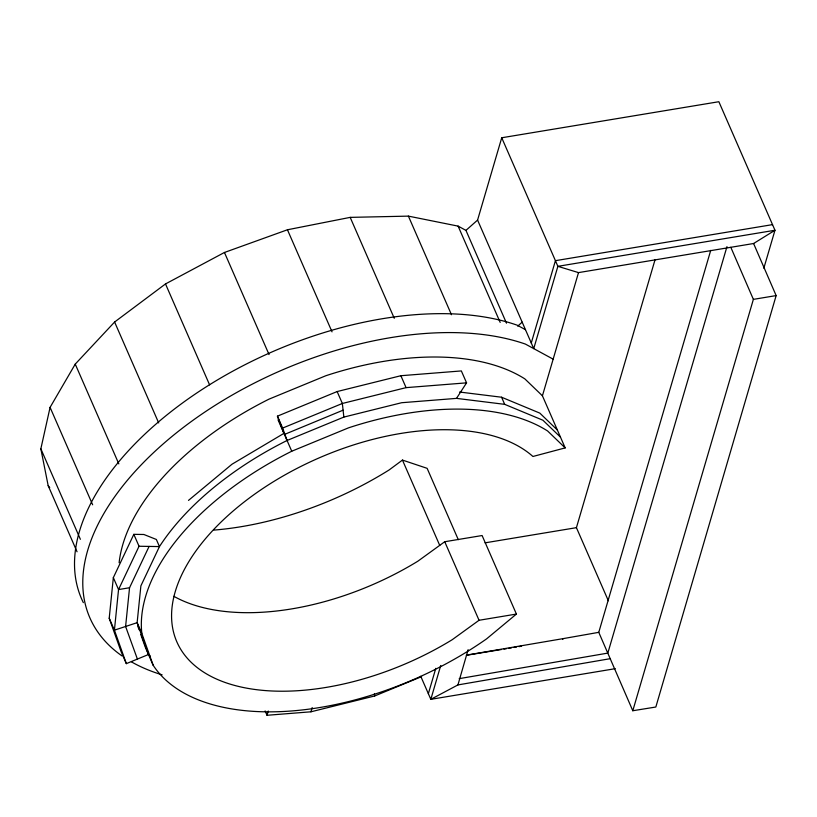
<?xml version="1.0" encoding="UTF-8"?>
<svg xmlns="http://www.w3.org/2000/svg" width="817" height="817" viewBox="0 0 817 817"><rect width="100%" height="100%" fill="white"/><g stroke="black" fill="none" stroke-linecap="round" stroke-linejoin="round"><path stroke-width="1.23" d="M148.469 654.519L126.339 663.639L121.13 651.711L109.212 618.234L113.338 577.65L133.825 534.338L143.884 534.492L156.353 539.465L159.458 546.583L140.881 585.86L137.133 622.677L148.469 654.519L150.297 656.286M149.092 546.42L129.546 587.74L125.604 626.476L137.399 659.074M77.053 551.771L48.172 485.655L40.85 448.819L50.082 407.366L75.246 364.116L114.605 322.021L165.504 283.938L224.45 252.473L287.441 229.771L350.187 217.373L408.398 216.127L458.112 226.125L465.956 230.384L506.499 323.185M420.755 676.313L430.825 699.332L457.928 684.922L468.131 649.668M173.868 596.318A203.351 111.643 -23.6 0 0 417.875 561.187L444.734 541.732L482.101 535.533L516.415 614.067L479.048 620.277L452.189 639.721A203.351 111.643 -23.6 0 1 193.486 664.466A203.351 111.643 -23.6 0 1 274.226 481.223A203.351 111.643 -23.6 0 1 532.929 456.478L565.18 447.9L542.427 395.816L578.507 272.612L753.591 243.517L774.976 230.251L718.858 101.716L501.73 137.767L477.577 220.079L465.956 230.384M753.591 243.517L776.15 295.591L655.837 707.022L632.797 710.739L598.769 632.338L710.729 250.359M421.603 676.639L374.676 695.972L310.95 711.801L267.016 715.284L268.262 711.035M310.95 711.801L312.196 707.563M428.353 693.704L435.798 668.337M531.275 342.987L555.427 260.674L501.73 137.767M440.741 665.508L430.825 699.332L615.313 668.674M608.348 600.75L576.424 527.67L655.111 259.52M562.801 639.425L563.025 638.649L598.769 632.338M726.967 246.632L607.828 653.1L459.195 678.651M632.797 710.739L753.376 299.369L730.817 247.306M763.834 268.201L774.976 230.251L557.878 266.332L533.736 348.614L553.18 359.174M133.825 534.338L139.043 546.256L118.547 589.568L114.421 630.162L126.339 663.639M139.043 546.256L159.458 546.583A235.439 129.26 -23.6 0 1 287.053 440.486L343.855 417.089L401.647 402.72L456.509 398.379L466.568 382.846L461.35 370.928L400.871 375.718L337.145 391.557L277.433 416.159L283.948 433.367L232.018 464.209L188.492 500.402M517.712 326.126L522.175 322.164M516.415 614.067L486.595 638.863A235.439 129.26 -23.6 0 1 153.167 665.273L145.804 648.422M458.296 539.669L427.128 468.335L402.454 460.083L389.158 469.928A233.386 128.136 -23.6 0 1 213.993 530.09M284.847 434.287L343.089 410.175M287.053 440.486L282.641 428.077L342.354 403.475L406.08 387.636L466.568 382.846M153.167 665.273L141.821 633.42A235.439 129.26 -23.6 0 1 291.751 451.229L348.553 427.832A235.439 129.26 -23.6 0 1 547.604 430.978L565.18 447.9M457.928 684.922L610.238 658.676M466.456 655.132L563.025 638.649M772.555 224.624L555.427 260.674L557.878 266.332L578.507 272.612M753.376 299.369L776.15 295.591M129.546 587.74L118.547 589.568L113.338 577.65M485.043 542.845L576.424 527.67M466.425 655.275L501.464 649.505M503.977 649.096L506.479 648.688M508.981 648.269L511.483 647.861M513.985 647.452L516.487 647.033M518.989 646.625L521.491 646.216M459.573 392.027L501.577 397.225L539.802 413.106L557.378 430.028M456.509 398.379L504.692 404.344L542.907 420.224L560.482 437.146M525.464 329.68L517.141 325.166A273.44 150.124 -23.6 0 0 204.944 387.656A273.44 150.124 -23.6 0 0 83.354 602.65M542.427 395.816L524.851 378.884A235.439 129.26 -23.6 0 0 325.799 375.749L268.997 399.145A235.439 129.26 -23.6 0 0 119.119 562.76M48.172 485.655L49.725 487.637M477.577 220.079L533.736 348.614L525.413 344.09A273.44 150.124 -23.6 0 0 181.537 428.843A273.44 150.124 -23.6 0 0 121.999 655.918M458.112 226.125L500.178 322.398M501.577 397.225L504.692 404.344M408.398 216.127L451.474 314.729M350.187 217.373L394.274 318.293M400.871 375.718L406.08 387.636M444.734 541.732L479.048 620.277M402.454 460.083L439.75 545.45M287.441 229.771L332.039 331.855M337.145 391.557L342.354 403.475L343.855 417.089M224.45 252.473L269.048 354.558M277.433 416.159L282.641 428.077M278.025 419.815L291.751 451.229M165.504 283.938L209.591 384.858M114.605 322.021L158.702 422.94M265.117 710.953L267.016 715.284M75.246 364.116L118.822 463.882M50.082 407.366L92.658 504.804M141.821 633.42L137.133 622.677L114.421 630.162L109.212 618.234M40.85 448.819L80.383 539.302M137.797 626.169L139.053 629.713M140.738 634.431L145.355 647.401M374.431 693.735L374.676 695.972M162.123 674.842A273.44 150.124 -23.6 0 1 131.435 661.872"/></g></svg>
